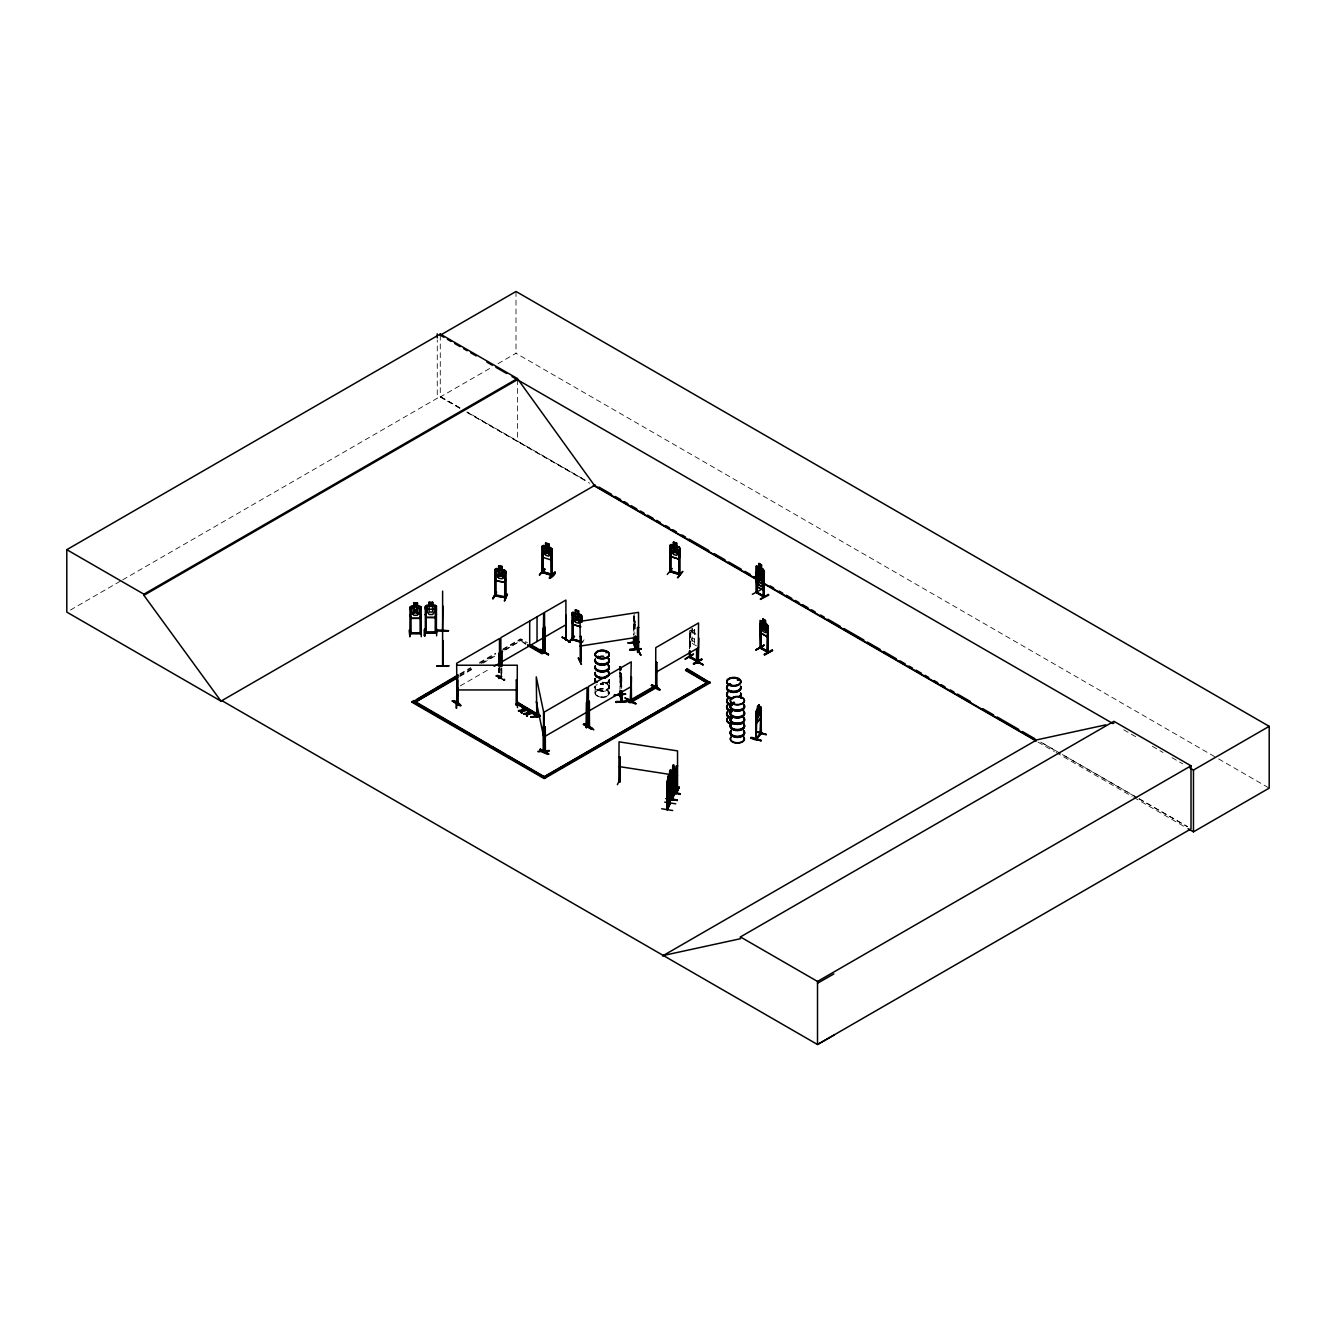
<?xml version="1.0" encoding="UTF-8"?>
<svg xmlns="http://www.w3.org/2000/svg" width="1336" height="1336" viewBox="0 0 1336 1336"><rect width="100%" height="100%" fill="white"/><g stroke="black" fill="none" stroke-linecap="round" stroke-linejoin="round"><path stroke-width="0.75" stroke-dasharray="5 3.75" d="M609.249 683.414L609.283 680.408L609.049 681.46M621.29 683.18L621.123 685.485L621.407 683.097M609.283 680.475L609.283 686.42L609.049 685.351M620.572 674.88L620.388 677.769L620.672 675.999C621.04 691.213 621.49 666.881 620.672 674.613M609.283 687.255L609.266 687.322A7.181 4.142 0 0 0 602.185 682.846M609.166 681.176L609.416 680.057A7.181 4.142 0 0 1 600.332 684.182M609.049 688.29L609.166 685.652M598.645 689.326A7.098 4.091 0 0 1 609.283 692.883A7.098 4.091 0 0 1 598.645 696.423A7.098 4.091 0 0 1 598.645 689.326C611.437 684.349 611.404 701.617 598.611 696.674A7.081 4.091 0 0 1 598.645 689.543A7.081 4.091 0 0 1 609.266 693.083L609.249 687.389A7.181 4.142 0 0 1 600.933 691.079A7.181 4.142 0 0 1 595.255 685.919M496.424 675.482C500.115 672.709 513.609 687.506 496.424 675.482L504.524 680.041M496.808 675.198L504.891 679.74M580.676 643.501L584.684 639.126L582.496 642.666M500.9 676.433L501.952 676.233L500.85 676.417M498.812 678.621L499.848 677.486L498.963 678.003M501.852 668.317L501.952 677.135L500.9 677.335M495.673 675.999L504.19 680.341L496.124 675.732M499.48 667.449L498.762 678.688L498.762 667.866M690.127 647.325L689.677 632.329L689.677 648.795M70.407 610.034L120.891 580.876M122.695 579.841L440.279 396.475L460.001 407.864M440.279 335.202L440.279 396.992L490.78 367.851M497.977 363.676L516.013 353.272L1216.812 757.879M459.951 673.828L470.656 667.649M479.574 662.489L495.623 653.22M502.77 649.112L520.606 638.808L527.52 642.8M459.951 674.596L470.656 668.418M479.574 663.274L495.623 654.005M502.77 649.88L520.606 639.577L525.733 642.549M459.734 675.749L473.996 667.516M481.127 663.391L495.405 655.158M504.323 650.014L522.159 639.71L504.323 650.782M459.734 676.534L473.996 668.284M482.914 663.14L495.405 655.926M460.252 685.902L490.562 668.401M690.712 630.475L696.407 633.782L694.737 632.596M598.595 689.309L594.954 692.95L598.595 696.674M501.601 676.934L501.568 668.15M692.115 631.293L690.795 631.544L690.795 637.222L692.115 640.412L694.57 641.831M495.74 675.866L503.755 680.091M633.448 616.297L633.531 634.567M634.65 616.414L634.617 626.166L634.066 624.196M634.917 625.348L634.767 619.436M634.316 617.482L633.648 615.879L635.034 620.973L634.65 619.453M635.251 628.922L635.368 622.643M633.448 624.446L635.151 633.097M621.424 675.014L621.106 673.194L621.658 688.541M621.123 685.485L619.72 672.726M621.791 676.767L621.791 687.071M634.066 617.499L633.698 635.151M501.935 676.467L501.05 677.619L501.134 668.735M459.734 408.014L437.256 395.089L437.256 339.945M466.932 412.156L585.502 480.342L467.183 412.006M1060.166 753.304L1040.41 741.931L1060.116 753.32M1137.42 797.726L1061.97 754.322L1137.22 797.842M1139.207 798.744L1187.721 826.65M1218.632 758.915L1269.2 788.123M1123.76 729.807L1136.268 737.021M1152.35 746.306L1163.088 752.502M1172.023 757.662L1182.744 763.858M1139.007 798.861L1187.42 826.817M440.279 396.992L460.001 408.382M467.183 412.523L589.694 483.248M1038.005 742.081L1054.271 751.483M1056.091 752.519L1132.009 796.356M1133.813 797.408L1186.234 827.669M692.549 630.024L694.135 630.926L694.135 629.924M690.211 630.108L692.198 631.243L692.198 628.187M692.115 632.295L694.62 633.865M692.115 637.973L694.57 639.393M696.473 645.872L690.194 642.349C689.259 634.583 688.708 643.067 692.081 643.468L692.015 628.087M525.95 643.702L520.606 640.612L525.95 644.47M694.57 632.713L695.889 634.483M634.166 616.33L634.533 617.616M634.617 628.605L633.765 623.127M635.218 622.676L635.034 620.822M620.271 676.55L620.756 678.538L620.756 672.86M621.24 685.468L619.854 676.784M594.954 686.888L595.322 688.29M595.088 687.222L595.138 693.1M620.004 675.482L620.756 680.976L621.023 673.928M694.737 629.557L694.653 632.646M694.57 629.657L694.586 644.904M690.411 632.73L690.411 647.158M689.393 630.692L689.409 648.962M634.166 614.276L634.082 635.118M621.407 674.981L621.257 688.574M620.372 673.06L620.372 691.597M620.221 672.476L620.221 688.942M619.871 668.751L619.987 689.56M517.383 379.708L517.383 441.498M516.013 291.482L516.013 353.272M500.85 668.568L500.766 677.469M499.764 667.599L498.963 678.905L499.046 668.033M600.332 656.377A7.181 4.142 0 0 1 604.039 656.377M600.365 656.043A7.064 4.075 0 0 1 604.022 656.043M595.338 686.337A7.081 4.091 0 0 0 601.567 691.463A7.081 4.091 0 0 0 609.233 687.038A7.081 4.091 0 0 0 600.348 683.447A7.081 4.091 0 0 0 609.266 679.423M596.056 685.351A7.081 4.091 0 0 1 597.175 684.5M609.266 693.083A7.081 4.091 0 0 1 598.645 696.624M602.185 682.496A7.181 4.142 0 0 1 609.366 686.637A7.181 4.142 0 0 1 602.185 690.795A7.181 4.142 0 0 1 595.004 686.637M602.185 682.162A7.081 4.091 0 0 1 609.266 686.253A7.081 4.091 0 0 1 602.185 690.328A7.081 4.091 0 0 1 595.105 686.253M609.032 679.506A7.081 4.091 0 0 1 600.348 684.516M609.366 679.824A7.181 4.142 0 0 1 600.332 683.832"/><path stroke-width="1.5" d="M756.744 737.906L756.209 739.359L756.727 714.059M536.805 716.33L536.27 717.131M536.805 716.58L536.27 676.868L543.535 711.57L543.552 751.366L543.936 749.847M543.969 751.199L543.802 725.966M633.481 642.883L635.301 649.179L635.201 636.203M635.168 647.726L635.869 648.194L633.715 642.816M620.489 668.802L620.672 669.971M620.489 668.718L620.255 666.647L620.873 668.802M674.246 778.637C676.033 767.148 672.108 789.994 671.707 781.209M668.017 778.07L668.585 775.815L666.898 783.063L667.015 809.649C674.346 796.156 665.645 808.213 667.783 809.098L668.751 779.022L667.866 786.637M666.948 808.697L666.965 809.499M669.503 803.971L669.587 775.765L670.488 773.828L670.488 779.506M667.399 787.672L667.866 789.075C670.138 785.134 669.252 764.526 667.399 781.994L667.399 809.716L670.271 803.47L670.238 778.721M669.703 803.437L670.321 802.502L669.57 804.021M674.964 793.417L672.125 799.596L673.444 768.968L672.559 776.583M674.262 793.066L674.53 766.814M661.687 808.764L672.693 810.518M677.369 800.047C658.347 795.471 667.315 801.717 677.385 799.947M621.273 701.45L619.82 694.186L620.438 694.854M619.854 695.689L620.372 691.597M620.004 695.171L621.791 700.047M536.22 716.68L536.404 716.363M670.488 781.944L670.522 769.603L670.371 772.793L671.173 771.223L668.952 776.132M756.426 723.227L755.742 720.822L756.426 723.227L760.334 718.651L760.885 715.094M540.546 649.88L548.428 654.64M540.562 649.496L548.628 654.573L540.579 649.43M761.052 740.361C743.4 733.464 751.884 740.929 761.102 740.278M674.262 792.933L671.641 799.563L671.624 772.993L674.496 766.914M668.601 781.961L670.522 769.603M672.476 799.045L672.409 798.16M675.014 793.484L674.546 768.617L674.262 793.968L674.964 793.333M443.118 664.393L443.135 665.745M598.812 657.095L598.261 656.327M599.38 657.329L598.428 656.477M599.497 657.178L597.66 656.56M605.909 652.703L606.744 652.569M729.74 684.834C732.696 683.03 726.534 684.316 730.024 684.717M737.405 679.84L738.474 679.84M733.297 703.337L733.163 702.419L734.416 702.552M738.023 679.139L737.856 679.356M734.299 702.586L733.815 702.318M742.098 698.244L741.163 698.093M672.709 767.014L673.595 764.76L672.091 771.957L672.259 799.563M669.687 778.688L669.587 771.707M452.253 701.066C455.927 698.194 469.42 713.207 452.286 700.982M540.262 749.112L548.361 754.222L540.228 749.513M584.366 724.079C595.071 730.558 598.812 732.946 584.433 723.611M651.333 685.502C657.128 684.5 667.165 696.273 651.367 685.418M443.001 606.143L442.567 631.394M443.051 665.796L443.001 641.113M764.092 626.317L766.396 624.997L764.726 627.536L766.346 632.128L764.209 627.87C763.34 632.045 759.95 628.755 763.641 626.885L762.004 622.459L764.159 626.5M764.159 578.739L763.257 581.36L764.259 578.805M767.215 636.671L761.002 633.08L760.134 629.657L760.935 633.147L767.131 636.721L768.116 634.166M760.151 570.722L762.539 569.654L760.869 572.175L762.605 576.785L760.134 572.626M756.176 580.258L756.911 583.815L763.157 587.339L764.075 584.717M763.157 587.339L764.075 584.834M764.159 576.618L763.223 575.014L756.944 571.558L756.092 572.159L756.827 586.587L763.073 590.128L763.992 587.506M763.073 590.128L764.075 587.573M581.043 660.335L580.041 661.37L581.244 661.17L581.026 636.253L581.143 660.953M521.875 713.123L521.224 712.222L521.875 713.123L523.462 708.614L522.693 711.103L526.117 710.151L522.693 710.602M527.085 716.129L527.904 713.608L531.327 713.157L527.904 714.109L527.085 716.129L527.102 713.658M619.854 668.635L620.505 669.937M522.009 710.234L522.81 708.247L522.009 710.735L518.535 710.668L522.009 710.234L521.892 711.169L518.535 711.186M527.219 713.24L528.021 711.253L527.219 713.741L523.745 713.674L527.219 713.24L526.434 715.745M576.885 617.115L579.707 615.362L577.62 618.217L579.791 622.492L576.968 618.668C575.682 623.027 571.791 620.238 576.267 617.783L574.213 613.675L576.651 617.115M674.964 549.113L677.853 547.593L675.782 550.432L677.987 554.607L675.114 550.883C673.778 555.258 669.987 552.453 674.413 549.998L672.375 545.89L674.997 549.079M419.805 618.234L421.174 615.245M410.002 615.245L411.154 618.334L419.905 618.334L421.174 615.311M436.471 614.426L435.202 617.549L426.451 617.533L425.299 614.426M552.169 557.162L550.983 559.901L543.284 557.513L542.316 554.106L543.284 557.513M521.224 712.739L521.892 710.652M528.021 713.691L528.021 711.771M679.907 556.36L678.822 559.149L671.256 556.628M500.265 572.676L497.426 569.771L499.647 573.628C495.238 576.601 498.645 578.939 500.415 574.43L503.488 577.92L501.117 573.912L503.388 570.806L500.232 572.643M504.39 582.145L505.609 579.34M495.038 577.519L496.107 580.809L504.474 582.262L505.693 579.457M619.954 757.228L618.952 757.078L619.954 757.228L619.954 781.644M620.321 778.504L617.382 784.7M619.052 780.959L620.054 780.825L619.036 780.625M620.054 781.326L619.102 780.658L620.021 781.71M672.709 768.033L673.277 766.78M668.868 778.02L669.72 776.834M667.299 784.299L667.482 808.731M671.991 774.262L671.908 799.028L674.262 793.333M674.814 793.918L674.93 768.684M676.45 765.979L677.536 765.912L676.45 765.979L676.534 790.778L676.55 765.762M667.332 793.567C673.595 770.855 667.399 799.362 667.015 791.246M664.727 802.134L675.732 803.821M680.258 794.135L669.419 792.081M676.333 790.044L677.636 789.71L676.517 790.428M620.054 757.011L619.904 781.961L618.835 781.777L619.052 741.847L677.536 750.899L677.552 790.862L676.333 790.678L677.435 790.578M679.055 787.071L676.166 793.918L679.105 787.121M581.494 664.409L578.404 657.98M760.301 590.061L752.352 594.303M756.143 650.048L764.242 645.021L756.209 649.647M764.125 645.405L755.759 649.914M669.754 771.874L670.321 770.621M669.754 772.893L670.321 771.64M669.687 786.72L671.156 783.414L671.056 771.206M760.752 732.596L755.809 739.192L756.36 737.773M755.809 739.192L756.326 710.902L755.842 720.855M669.353 775.865L669.085 776.767M670.472 780.641L670.689 773.026L669.887 777.519L669.403 775.899M690.111 657.663L689.844 656.143M697.192 660.786L689.81 656.16M690.127 651.434L689.96 657.613L690.512 656.56M697.542 660.568L696.624 660.468M696.59 648.929L696.59 661.387L696.858 648.778M697.659 661.504L697.592 649.196M409.183 630.241L409.818 636.804L409.751 629.757M424.447 629.456L424.514 636.036L425.082 629.473M424.998 629.005L425.065 635.903M424.581 635.969L424.497 629.406M456.495 701.5L456.094 708.063M763.691 595.622L763.44 596.841L763.44 572.025L764.442 572.292L763.44 572.025M756.443 566.18L756.493 592.416L764.442 597.008L763.841 595.706M760.969 647.543L760.084 647.025L761.169 648.21M760.885 623.678L760.167 623.261L760.969 648.444L760.067 647.977L768.033 652.519L768.033 625.983L767.098 624.43C751.884 614.727 766.33 626.968 762.756 618.885L765.478 620.355L765.394 623.444L768.116 626L768.116 652.569L767.231 652.135L768.267 651.384M767.198 652.085L767.582 627.219L767.348 652.168M760.368 647.776L768.417 652.369L767.866 651.617M496.074 571.157L494.971 571.19L496.074 571.157L496.057 596.106L495.071 595.071M498.595 565.863L502.169 566.481L502.052 569.604L503.789 570.99L503.789 576.668L502.002 578.789L498.679 578.204L496.892 575.465L496.892 569.787L498.679 569.086L498.712 565.98L498.595 568.902M498.712 569.019L495.122 569.487L494.854 595.889L505.726 597.793L505.726 571.207L502.052 569.604L502.169 566.481M504.474 569.921L505.726 571.207M504.741 572.66L505.726 572.843L504.741 572.66L504.724 597.643M496.007 592.483L492.667 598.812L496.491 592.132M496.558 592.132L493.201 598.779M496.057 596.106L496.09 594.904L505.726 596.891M504.474 582.262L496.14 580.742L495.155 577.519M504.524 596.941L505.609 596.875M504.29 600.783L507.446 594.036L504.741 600.899M539.477 575.148L544.871 568.986L539.494 574.764M539.577 574.747L544.871 569.336M569.169 642.182L574.53 636.404M667.265 574.413L672.259 568.518M457.747 701.868L457.129 702.252M543.952 651.985L543.351 652.352M543.952 628.137L543.218 653.271L543.952 628.137L542.95 628.404L543.151 653.321L543.668 651.801M545.272 726.801L544.27 727.068L545.272 726.801L545.372 751.517L544.186 751.834L544.27 712.055L587.072 687.339L586.27 727.535L587.439 727.185M588.859 725.548L589.209 724.93M655.943 687.622L656.828 686.203L655.792 686.437M698.912 662.005L698.11 662.439L698.644 661.754M761.32 733.664L760.919 708.748L760.351 733.998L760.885 706.944L761.353 733.598L756.26 739.292L756.36 713.958M566.197 639.961L565.913 615.078L566.264 639.994M741.563 697.876L741.062 698.477M547.226 550.248C548.378 546.04 552.352 548.896 547.944 551.183L550.115 555.459L547.276 551.634C546.09 555.943 542.232 553.338 546.574 550.749L544.52 546.641L547.276 550.181M581.01 660.919L580.191 660.468M637.639 652.185L638.742 651.384L637.573 651.601M638.658 652.352L638.524 612.339L580.041 621.39M762.739 581.527L761.42 583.214L758.931 581.811L757.595 578.622L757.595 572.944L758.931 572.676M761.236 586.053L762.572 584.366L762.739 575.849L761.503 574.029M580.041 621.273L578.404 623.194L575.332 622.242L573.695 619.303L573.695 613.625L575.332 613.124L575.282 609.884L578.571 610.903L578.505 614.009M759.048 707.913L759.883 713.641L757.479 718.818L757.412 706.627C760.652 702.118 757.779 709.232 760.835 707.045M760.351 706.46L756.36 710.969L759.215 704.74M757.746 706.844L758.764 705.692L757.746 707.863M756.31 723.193L760.368 718.718M426.251 607.913L425.232 607.913L426.251 607.913L426.134 632.93L426.368 631.728L425.115 631.744L425.349 632.93L425.299 606.277M425.115 632.646L436.471 632.596M435.202 632.596L435.319 607.88L436.354 608.114L435.319 607.88M542.165 572.476L542.316 545.956L542.316 572.593L552.052 575.532L552.169 548.996L548.779 546.975L548.879 543.869L545.539 542.917L545.656 546.09L544.019 546.591L544.019 552.269L545.656 555.208L548.712 556.16L550.365 554.24L548.879 543.869M543.168 548.061L542.266 547.793L543.168 548.061L543.301 572.493M552.102 549.063L552.002 575.549M551.15 550.532L552.252 550.616L551.15 550.532L551.234 575.315M542.399 571.357L543.451 571.674L542.216 571.658M543.451 571.708L551.234 574.413M543.451 571.975L552.352 574.463L551.501 574.129M554.941 572.058C557.095 575.716 541.163 584.016 555.008 572.125M549.58 578.354L555.008 572.476L549.647 577.904M456.645 704.74C459.217 706.026 455.092 702.736 457.897 704.322M581.795 622.209L581.845 616.03L580.692 614.593L572.994 612.289L572.008 612.99L571.992 639.627L580.742 642.265M572.994 612.289L571.942 613.057M572.843 615.094L571.942 614.827L572.843 615.094L572.693 639.844L572.96 638.942M580.275 661.353L580.041 615.595L578.404 614.076L578.571 610.903M580.692 614.593L581.845 616.03M572.96 624.547L572.008 621.14L572.96 624.547L580.726 626.868M581.026 617.366L581.928 617.649L581.026 617.366L580.843 621.691M572.843 639.81L573.044 614.894M673.444 545.138L673.444 542.099L676.734 543.117L678.204 553.488L676.567 555.409L673.494 554.457L671.858 551.517L671.858 545.84L673.494 545.338L673.561 542.232M671.19 547.125L670.104 547.042L671.19 547.125L671.106 572.075M676.667 543.184L673.394 542.165M670.104 553.438L671.123 556.761L678.888 559.099M678.788 546.875L679.957 548.311L680.007 556.411M679.005 549.797L680.091 549.881L679.005 549.797L679.072 574.58L679.139 573.361M671.307 570.973L680.191 573.678L680.191 574.63L670.188 571.524M678.888 573.829L671.307 571.223M679.907 573.895L679.072 573.678M677.419 577.603L682.83 571.357L677.97 577.753M540.178 749.613C560.268 758.113 539.059 753.153 540.278 749.095M651.717 684.767L659.85 689.844M409.818 632.512L411.054 632.479L411.087 633.648L410.97 608.698L409.935 608.698M409.818 633.414L421.174 633.414M545.188 652.168L545.188 651.183M410.002 607.162L413.726 605.993L413.726 602.953L417.45 602.953L417.45 606.076L421.174 607.078L421.274 636.721M425.299 606.344L429.023 605.191L429.023 602.152L432.747 602.219L432.747 605.258L436.471 606.26L436.354 632.83L435.235 631.661L436.471 631.694M456.712 702.92L457.48 701.617M457.68 702.753L457.396 677.853L456.962 703.154M544.303 750.815L544.988 750.465M544.169 751.767L545.071 751.316L544.988 726.65M545.222 751.6L544.47 751.984L544.554 727.235M586.27 727.535L586.354 726.483M589.209 725.832L588.324 726.35L588.408 686.554L631.227 661.838L630.425 702.051L631.227 700.682M587.322 727.302L587.356 702.502L586.354 702.769L586.554 727.702L587.356 702.502M631.51 677.018L630.709 702.202L631.51 701.767L631.227 676.868L630.425 702.051C649.53 709.566 611.487 691.146 630.007 700.782M656.861 687.138L655.792 687.339M656.828 687.205L656.744 662.439L655.759 662.706L656.744 662.439M697.876 663.057L698.561 661.804M760.902 733.414L756.777 738.073M597.76 656.694L599.163 657.329M734.232 702.886L732.98 702.92M542.266 546.023L545.706 546.023L545.706 542.984M671.256 544.57L670.104 545.272L670.104 571.758L679.907 574.797M761.62 568.05L764.259 570.639L764.242 597.209L756.31 592.633L756.343 566.097L759.065 566.681L758.982 563.491L758.982 566.531M756.343 566.097L763.19 569.153M761.052 620.839L760.134 621.49L760.167 648.077M756.092 574.897L756.944 574.296L764.075 579.406L763.14 577.787M425.232 631.744L426.384 632.212M436.321 631.945L425.265 631.995M456.645 704.072L457.897 704.072M517.416 704.072L516.397 704.139M516.28 680.024L517.299 680.258L516.28 680.024L516.197 705.007L517.416 704.974L517.299 703.788M409.935 632.512L410.97 632.512M421.174 632.746L409.851 632.78M421.174 633.648L419.938 632.479L421.174 632.512M620.372 695.722L619.837 691.046M544.871 627.219L545.155 652.102M562.272 637.355L570.322 641.981M544.787 651.901L544.504 612.422L565.913 600.064L565.88 640.178M758.748 584.65L757.428 581.461L757.428 575.783L758.748 575.515C758.748 558.197 764.626 580.793 761.236 583.615L758.748 582.212L758.748 576.534L761.236 577.937M758.664 572.326L761.42 573.779M756.911 583.815L763.257 587.289M756.827 586.587L763.157 590.078M498.762 665.879L499.48 653.554L499.764 665.612M501.568 652.269L501.568 666.163M499.046 666.046L499.764 653.705M540.295 650.164L548.378 654.774L539.911 649.914M542.95 653.12L543.668 612.957L500.85 637.673L500.85 666.58M589.126 701.149L589.376 726.099L589.41 701.316M655.675 687.472L655.759 647.676L698.561 622.96L698.127 663.291M698.294 663.274L698.845 638.14M685.017 659.132L693.417 654.206L685.418 658.899M693.451 654.222L685.468 658.882M627.82 699.012L635.886 703.604M689.593 656.995L703.27 664.777L695.188 660.168M696.49 660.602L690.495 656.861M693.551 663.491C718.501 649.797 676.801 673.294 701.517 659.349M588.408 725.298C589.042 725.398 589.877 726.517 588.408 726.2M693.551 664.009L701.584 659.249M655.742 686.42L656.828 686.203M591.447 729.272L583.264 724.279L591.781 729.139M221.976 700.682L221.108 701.2L66.8 612.105L66.8 549.68L440.279 334.05L517.383 378.556L594.487 485.502L756.644 579.123M440.279 334.05L440.279 335.202L516.013 291.482L1269.2 726.333L1269.2 788.123L1193.466 831.844L1188.055 828.704M66.8 549.68L143.904 594.186L517.383 378.556M833.864 1035.2L817.515 1044.518L221.876 700.632L220.991 701.133L143.904 595.338L517.383 379.708M220.991 701.133L595.355 485.001M685.602 669.653L706.995 682.796L685.602 670.438L687.155 668.751L710.117 682.796L544.203 778.587L412.022 702.268L458.165 674.847M412.022 702.268L413.575 700.598L545.756 777.686L508.248 756.026M417.149 699.312L458.165 675.632M457.947 676.784L415.129 702.268L457.947 677.552M498.979 653.104L502.536 651.033M498.979 653.872L502.536 651.818M500.85 662.389L543.668 637.673M544.504 637.138L565.913 624.78M494.136 666.347L499.48 663.257M527.737 644.737L541.999 652.97L543.568 652.068L531.077 644.854M527.737 645.505L541.999 653.738L543.952 652.853M516.815 703.838L518.368 702.936L539.777 715.294L538.224 716.964L516.815 703.838L538.224 716.196L539.777 715.294M756.577 567.75L757.111 593.1L756.226 591.681L757.111 592.199M758.982 566.731L757.662 566.982L757.662 572.66L758.982 575.849L761.436 577.269L762.756 575.599L762.756 569.921L761.436 568.151L761.62 565.011L758.982 563.491M756.26 574.296L757.078 577.787L763.34 581.31M764.159 570.689L764.142 597.225M757.011 593.1L757.312 586.704M763.641 595.889L757.111 592.449L764.108 596.274M763.357 596.691L763.724 571.875M760.368 598.929L768.45 594.37M760.451 599.413L768.835 595.021M544.27 736.771L587.072 712.055M588.408 711.27L631.227 686.554M655.759 672.392L698.561 647.676M762.756 618.885L761.537 628.004L762.856 631.21L765.311 632.629L766.63 630.959L765.311 620.455M628.488 701.166L654.389 686.22L655.943 687.121L630.041 702.068L628.488 701.166L630.041 702.853L655.943 687.89L656.026 662.856M628.488 701.951L652.653 687.99M685.602 670.438L687.155 668.751M663.408 707.963L544.203 776.784L708.564 681.894M667.015 705.876L688.691 693.367M692.315 691.28L704.957 683.982M412.022 701.5L544.203 777.819L710.117 682.011M767.215 651.4L761.253 647.643M764.242 654.289L772.325 649.73M764.676 655.007L772.709 650.398L764.292 654.707M662.456 956.008L1036.82 739.86L1105.79 724.864M663.324 955.49L740.428 938.724L740.428 936.937L1113.907 721.306L1191.011 765.812L1191.011 828.888L817.515 1044.518L817.515 981.442L1191.011 765.812M1113.907 723.093L1113.038 723.611L512.005 376.602M1189.892 767.983L1193.466 770.054L1269.2 726.333M494.971 594.77L496.09 594.904M504.624 596.457L505.726 596.658M817.515 983.246L833.864 973.927M457.229 702.569L457.68 687.923M656.31 687.005L656.477 662.289M544.62 751.984L544.821 750.465M729.239 683.781L730.508 684.199M738.34 679.79L737.505 679.907M732.913 703.304L734.366 703.304M536.805 717.232L536.788 702.369M677.402 790.01L676.35 789.81L677.402 790.912M588.825 726.433L588.692 701.734M495.088 594.804L495.806 595.238M495.088 595.689L505.726 597.559M572.025 638.408C570.756 640.345 573.912 638.341 572.259 638.441M442.6 665.161L442.617 591.13M579.974 660.184L581.143 660.051M544.837 652.319L545.155 627.386M542.449 572.309L552.352 575.365M543.117 572.793L543.351 547.86M670.288 570.656L671.19 570.906M671.106 571.173L670.004 570.823L671.19 571.808M756.493 591.514L757.261 591.915M581.143 636.47L580.141 636.621M637.539 627.519L638.625 627.586L637.539 627.519L637.673 652.519L637.639 627.736M637.773 648.862L640.796 655.241L637.79 648.912M637.539 652.235L638.374 652.035M640.796 655.241L637.188 649.012M580.041 646.106L638.524 637.055M522.81 710.168L526.117 710.668M518.535 710.668L525.499 710.318M523.745 713.674L531.327 713.674M523.745 714.192L527.102 714.175M456.762 680.258L457.78 680.024L457.663 705.041L457.78 704.072M516.397 703.805L517.299 703.838M517.182 705.041L517.299 665.228L456.762 665.228M420.94 633.681L409.935 633.648L410.002 607.078M702.903 664.91L689.443 657.279L689.409 651.016M639.293 642.182L628.004 642.883L639.293 641.664M628.004 642.917L639.293 641.998M633.531 638.691L633.715 643.468L634.082 637.172M630.091 650.064L641.28 648.945L630.091 650.098L629.991 649.212L641.297 648.995M629.991 649.73L641.196 648.611M614.393 695.021L625.632 694.102L614.393 695.538M614.309 695.171L625.549 694.219M616.08 702.369L627.319 701.4L616.08 702.385L615.996 701.517L627.319 701.467M615.996 702.035L627.252 701.133M637.69 651.567L638.641 651.166L638.474 652.068M540.195 715.729L530.81 716.931L540.262 716.246M540.128 715.845L530.81 716.931M538.124 751.3L549.397 750.515M538.141 751.801L549.397 750.915M690.077 657.613L690.411 651.267M697.292 661.771L697.308 649.346M760.451 646.925L767.899 651.601M437.006 629.373L436.588 635.852M437.139 630.458L448.495 630.776L437.139 630.308M437.139 630.659L448.478 630.609M436.354 632.83L425.349 632.897M437.139 666.246C472.827 665.111 413.392 666.18 448.495 666.23M437.139 665.913L448.495 665.896M413.726 603.037L417.45 603.037M426.485 605.258L435.152 605.258M411.187 606.076L419.871 606.076L421.174 607.145M421.057 608.698L420.022 608.698L420.155 633.681M409.935 608.932L410.97 608.932M420.022 608.932L421.057 608.932M425.299 609.216L436.471 609.233M426.535 617.349L435.102 617.432M411.154 618.334L419.905 618.334M456.762 689.944L517.299 689.944M505.626 597.827L505.609 571.24M456.879 705.041L456.678 663.257L499.48 638.541L499.48 665.462M504.891 597.342L504.891 596.44M435.352 632.846L435.202 632.178M517.416 704.74L516.397 705.007M672.643 766.847L672.643 769.887M671.924 771.206L671.59 773.026M667.349 781.276L669.804 776.967M669.269 791.964L680.425 793.768L669.269 792.465M619.052 766.563L669.47 774.362M673.494 774.98L677.536 775.615M551.467 575.065L551.334 550.332M498.679 566.046L502.002 566.631M504.39 570.088L496.174 568.468L495.005 569.437L494.988 595.94M620.004 669.804L620.255 666.647M633.899 642.7L635.836 649.146L635.769 636.738M620.205 695.054L621.858 701.534L621.791 691.18M619.052 781.844L618.852 780.925M756.076 731.46L766.246 734.416M766.263 734.8L756.109 731.811L766.213 734.416M678.855 546.825L671.156 544.52L670.171 545.222L670.004 571.758M543.351 545.372L550.9 547.71M575.332 610.084L578.455 610.97M573.094 624.413L580.642 626.751M580.926 641.414L572.96 639.209L580.742 641.614M580.926 642.065L572.142 639.343L573.144 639.643M517.483 707.612L517.466 701.099M635.335 649.129L635.585 636.153M690.011 656.694L689.326 656.343M689.844 657.045L689.677 650.866M760.618 647.826L760.451 623.11M597.66 676.901L597.877 677.001A7.081 4.091 0 0 0 605.726 677.185M760.134 572.793C761.253 573.01 755.308 577.169 759.783 571.524L758.13 567.099L760.184 570.706M676.183 793.417L679.105 787.472M758.748 569.537L761.42 571.04M756.978 571.674L758.848 572.726M761.32 574.129L763.992 576.651M761.42 575.098L758.931 573.695L758.931 579.373L761.42 580.776M651.717 684.8L659.784 689.409M584.383 723.678L592.449 728.287M570.338 642.031L562.072 637.021L570.155 642.048M440.279 335.202L443.869 337.273M447.46 339.344L451.05 341.415M454.624 343.486L460.001 346.592M463.592 348.663L467.183 350.733M470.773 352.804L476.15 355.91M486.905 362.123L492.283 365.229M495.873 367.3L506.628 373.495M758.898 563.541L761.537 565.061M598.962 487.072L611.571 494.353M615.178 496.441L620.589 499.564M624.179 501.635L627.786 503.722M631.394 505.793L636.804 508.916M640.412 511.003L644.002 513.091M647.609 515.162L653.02 518.284M656.627 520.372L660.218 522.443M665.629 525.566L669.236 527.653M672.843 529.724L676.433 531.811M681.844 534.934L685.451 537.005M689.059 539.093L708.882 550.532M714.276 553.655L725.097 559.901M728.688 561.972L741.313 569.253M744.904 571.34L750.314 574.463M753.921 576.534L757.529 578.622M770.137 585.903L773.744 587.99M779.139 591.096L782.746 593.184M786.353 595.271L791.764 598.394M795.371 600.465L798.961 602.553M802.569 604.624L807.979 607.746M811.587 609.834L815.177 611.905M820.588 615.028L824.195 617.115M827.802 619.186L840.411 626.467M844.018 628.555L863.841 639.994M867.431 642.082L880.057 649.363M883.647 651.434L896.272 658.731M899.863 660.802L905.274 663.925M908.881 666.013L912.488 668.083M916.095 670.171L921.489 673.294M925.096 675.365L928.704 677.452M934.098 680.575L937.705 682.646M941.312 684.733L944.919 686.804M950.33 689.927L953.921 692.015M957.528 694.085L970.136 701.383M982.762 708.664L993.567 714.894M997.174 716.981L1018.8 729.456M1022.391 731.543L1035.016 738.825M763.858 583.281L1035.934 740.378M593.301 485.335L756.009 579.273M763.24 583.448L1036.202 741.046M767.582 627.219L768.3 627.636L767.298 627.386M688.942 670.555L710.117 682.796M655.943 687.89L654.389 686.22M532.864 646.657L541.781 651.818M539.777 716.063L518.368 702.936M415.362 702.402L488.592 744.686M492.166 746.74L504.674 753.972M740.428 936.937L817.515 981.442M516.28 704.974L516.164 704.322M435.102 605.291L436.471 606.344M678.755 546.975L680.007 548.244L680.007 574.831L679.774 573.895M761.236 576.918L762.572 578.688M543.401 751.25L543.418 725.999M578.321 658.047L581.327 664.376M425.433 614.41L426.451 617.533M670.371 780.675L669.87 778.921M672.091 777.635L672.559 779.022L673.912 773.611L673.444 764.91M701.968 659.583L694.002 664.242M756.26 580.308L757.061 583.698M756.443 574.28L757.228 577.67M536.27 701.584L543.535 736.286M671.59 781.193L671.908 783.497M680.191 574.63L678.888 574.513L679.189 549.597M456.578 701.066L456.678 708.13M1193.466 770.054L1193.466 831.844M761.169 631.761L761.253 648.294M759.098 704.707L759.149 707.946M696.49 660.351L696.49 661.253M673.478 764.743L673.561 767.983M669.854 778.671L669.954 804.072M633.698 637.222L633.715 643.468M621.658 690.595L621.424 701.584L621.257 690.629M620.372 666.631L620.489 670.021M620.221 691.013L620.305 695.188M581.928 617.649L581.928 621.774M537.039 616.781L537.039 641.497M530.709 713.324L528.021 713.173L527.904 714.109M529.691 621.023L529.691 645.739M501.852 652.436L501.852 666.33M501.134 652.853L501.134 666.747M443.001 640.512L443.001 665.228M437.256 333.816L437.256 337.908M432.63 602.252L432.63 605.358L434.484 606.377L434.484 612.055L432.63 614.493L429.157 614.493L427.286 612.055L427.286 606.377L429.157 605.358L429.157 602.252M417.333 603.054L417.333 606.177L419.187 607.179L419.187 612.857L417.333 615.295L413.859 615.295L411.989 612.857L411.989 607.179L413.859 606.177L413.859 603.054M143.904 594.186L143.904 595.338M608.331 671.39A7.098 4.091 0 0 1 603.104 677.502A7.098 4.091 0 0 1 595.338 672.375M608.314 657.947A7.081 4.091 0 0 1 603.104 664.042A7.081 4.091 0 0 1 595.338 658.932M608.314 665.913A7.081 4.091 0 0 1 603.104 672.008A7.081 4.091 0 0 1 595.338 666.898M608.398 665.478A7.181 4.142 0 0 1 603.12 671.657A7.181 4.142 0 0 1 595.255 666.48M608.398 665.128A7.181 4.142 0 0 1 603.12 671.307A7.181 4.142 0 0 1 595.255 666.13M608.314 664.76A7.081 4.091 0 0 1 603.104 670.856A7.081 4.091 0 0 1 595.338 665.745M608.398 658.665A7.181 4.142 0 0 1 603.12 664.844A7.181 4.142 0 0 1 595.255 659.667M608.398 658.314A7.181 4.142 0 0 1 603.12 664.493A7.181 4.142 0 0 1 595.255 659.316M608.314 659.082A7.081 4.091 0 0 1 603.104 665.178A7.081 4.091 0 0 1 595.338 660.067M608.314 671.607A7.081 4.091 0 0 1 607.195 676.534M597.877 676.884A7.081 4.091 0 0 1 595.338 672.592M608.331 671.891A7.098 4.091 0 0 1 609.032 674.997M608.331 675.983A7.098 4.091 0 0 1 607.195 676.834M605.726 677.486A7.098 4.091 0 0 1 597.86 677.185A7.098 4.091 0 0 1 595.338 672.876M597.192 682.312A7.064 4.075 0 0 1 595.355 678.371M595.973 682.245A7.181 4.142 0 0 1 595.255 679.105M595.973 681.894A7.181 4.142 0 0 1 595.255 678.755M596.056 682.612A7.081 4.091 0 0 1 595.338 679.506M608.298 672.259A7.047 4.075 0 0 1 608.999 675.348M605.709 677.82A7.047 4.075 0 0 1 595.138 674.296M740.712 693.685A7.181 4.142 0 0 1 739.994 696.841M731.911 698.761A7.181 4.142 0 0 1 727.552 692.699M740.595 696.223A7.064 4.075 0 0 1 739.894 697.208M731.944 699.095A7.064 4.075 0 0 1 727.652 693.117M740.595 694.102A7.064 4.075 0 0 1 740.845 695.154M731.944 704.423A7.064 4.075 0 0 1 727.652 698.444M731.944 704.807A7.081 4.091 0 0 1 727.636 698.811A7.081 4.091 0 0 0 731.944 704.857M740.712 686.871A7.181 4.142 0 0 1 732.846 692.048A7.181 4.142 0 0 1 727.552 685.869M740.612 692.966A7.081 4.091 0 0 1 738.775 696.908M733.781 698.11A7.081 4.091 0 0 1 727.636 691.981M740.612 687.288A7.081 4.091 0 0 1 732.846 692.399A7.081 4.091 0 0 1 727.636 686.303M740.712 693.334A7.181 4.142 0 0 1 739.994 696.49M731.911 698.411A7.181 4.142 0 0 1 727.552 692.349M740.712 686.52A7.181 4.142 0 0 1 732.846 691.697A7.181 4.142 0 0 1 727.552 685.518M740.595 686.136A7.064 4.075 0 0 1 732.846 691.246A7.064 4.075 0 0 1 727.652 685.151M731.911 718.2A7.181 4.142 0 0 1 727.552 712.138M731.944 718.551A7.081 4.091 0 0 1 727.636 712.556M727.652 717.883A7.064 4.075 0 0 0 731.944 723.861A7.098 4.091 0 0 1 727.636 718.033M731.944 705.441A7.064 4.075 0 0 1 727.652 699.463M731.944 724.246A7.081 4.091 0 0 1 727.636 718.25M731.911 711.387A7.181 4.142 0 0 1 727.552 705.308M731.944 717.399A7.081 4.091 0 0 1 727.636 711.403M731.944 711.721A7.081 4.091 0 0 1 727.636 705.742M731.911 717.85A7.181 4.142 0 0 1 727.552 711.787M731.911 711.036A7.181 4.142 0 0 1 727.552 704.957M731.944 710.585A7.081 4.091 0 0 1 727.636 704.59M743.601 711.453A7.181 4.142 0 0 1 737.389 717.683A7.181 4.142 0 0 1 731.176 711.453M743.517 711.888A7.064 4.075 0 0 1 737.389 718A7.064 4.075 0 0 1 731.276 711.888M743.534 717.85A7.098 4.091 0 0 1 737.389 723.995A7.098 4.091 0 0 1 731.243 717.85M743.601 704.64A7.181 4.142 0 0 1 737.389 710.852A7.181 4.142 0 0 1 731.176 704.64M743.517 710.752A7.064 4.075 0 0 1 737.389 716.864A7.064 4.075 0 0 1 731.276 710.752M743.517 705.057A7.081 4.091 0 0 1 737.389 711.203A7.081 4.091 0 0 1 731.26 705.057M743.601 711.103A7.181 4.142 0 0 1 737.389 717.332A7.181 4.142 0 0 1 731.176 711.103M743.601 704.289A7.181 4.142 0 0 1 737.389 710.501A7.181 4.142 0 0 1 731.176 704.289M743.517 703.922A7.064 4.075 0 0 1 737.389 710.051A7.064 4.075 0 0 1 731.276 703.922M743.601 730.892A7.181 4.142 0 0 1 737.389 737.121A7.181 4.142 0 0 1 731.176 730.892M743.517 731.326A7.081 4.091 0 0 1 737.389 737.455A7.081 4.091 0 0 1 731.26 731.326M743.484 736.654A7.031 4.058 0 0 1 737.389 742.749A7.031 4.058 0 0 1 731.293 736.654M743.517 737.054A7.081 4.091 0 0 1 737.389 743.183A7.081 4.091 0 0 1 731.26 737.054M743.601 724.079A7.181 4.142 0 0 1 737.389 730.291A7.181 4.142 0 0 1 731.176 724.079M743.517 730.191A7.064 4.075 0 0 1 737.389 736.303A7.064 4.075 0 0 1 731.276 730.191M743.517 724.513A7.064 4.075 0 0 1 737.389 730.625A7.064 4.075 0 0 1 731.276 724.513M743.601 730.541A7.181 4.142 0 0 1 737.389 736.771A7.181 4.142 0 0 1 731.176 730.541M743.601 723.728A7.181 4.142 0 0 1 737.389 729.94A7.181 4.142 0 0 1 731.176 723.728M743.517 723.36A7.064 4.075 0 0 1 737.389 729.489A7.064 4.075 0 0 1 731.276 723.36M667.683 781.744L667.649 788.908L668.468 784.149C669.787 791.647 669.319 768.885 668.484 782.762L667.683 781.744M672.375 771.707L672.342 778.855L673.16 774.112C674.48 781.593 674.012 758.831 673.177 772.726L672.375 771.707M666.38 798.728L677.385 800.464L666.38 798.728M756.994 711.453L758.063 713.741L756.961 718.618L758.397 714.009L759.85 715.294L758.764 712.923L759.833 708.347L758.43 712.606L757.545 710.869L759.048 708.915L759.048 714.593L757.479 716.38L757.479 710.719L756.994 711.453M750.932 737.739L761.102 740.779L750.932 737.739M762.388 582.763L760.067 578.605C759.182 582.78 755.775 579.507 759.499 577.62L757.829 573.211L760.017 577.219C760.986 573.194 764.159 576.618 760.601 578.254L762.388 582.763M452.637 700.715L460.77 705.425L452.62 700.765M418.853 614.059L417.584 614.076L415.613 611.22L412.373 614.176L414.811 610.552L412.49 607.078L415.546 609.867L418.719 607.078L416.348 610.569L418.853 614.059M574.113 636.287L568.702 642.115L574.062 636.337M432.012 602.837L429.775 602.837L429.775 603.839L432.012 603.839L432.012 602.837M416.715 603.638L414.477 603.638L414.477 604.657L416.715 604.657L416.715 603.638M432.63 606.377L429.157 606.377L429.157 612.055L432.63 612.055L432.63 606.377M417.333 607.179L413.859 607.179L413.859 612.857L417.333 612.857L417.333 607.179M501.417 567.032L499.28 566.664L499.28 567.666L501.417 568.05L501.417 567.032M502.002 570.689L498.679 570.105L498.679 575.783L502.002 576.367L502.002 570.689M676.016 543.585L674.045 542.984L676.016 544.604L676.016 543.585M676.567 547.309L673.494 546.357L673.494 552.035L676.567 552.987L676.567 547.309M548.178 544.337L546.207 543.719L548.178 545.338L548.178 544.337M548.712 548.044L545.656 547.109L545.656 552.77L548.712 553.722L548.712 548.044M577.853 611.37L575.883 610.752L577.853 612.372L577.853 611.37M578.404 615.078L575.332 614.126L575.332 619.804L578.404 620.756L578.404 615.078M760.969 571.307L759.366 570.405L760.969 572.309L760.969 571.307M760.802 574.146L759.199 573.244L760.802 575.148L760.802 574.146M761.002 565.362L759.416 564.443L761.002 566.38L761.002 565.362M761.436 569.153L758.982 567.733L758.982 573.411L761.436 574.831L761.436 569.153M764.86 620.706L763.29 619.804L764.86 621.724L764.86 620.706M765.311 624.513L762.856 623.094L762.856 628.772L765.311 630.191L765.311 624.513M598.645 657.796A7.081 4.091 0 0 0 609.266 654.256A7.081 4.091 0 0 0 598.645 650.715A7.081 4.091 0 0 0 598.645 657.796M598.662 658.381A7.047 4.075 0 0 0 609.233 654.857A7.047 4.075 0 0 0 598.662 651.333A7.047 4.075 0 0 0 598.662 658.381M598.645 658.047A7.098 4.091 0 0 0 609.283 654.506A7.098 4.091 0 0 0 598.645 650.949A7.098 4.091 0 0 0 598.645 658.047M730.241 685.001A7.064 4.075 0 0 0 740.845 681.477A7.064 4.075 0 0 0 730.241 677.936A7.064 4.075 0 0 0 730.241 685.001M730.241 685.602A7.047 4.075 0 0 0 740.829 682.078A7.047 4.075 0 0 0 730.241 678.554A7.047 4.075 0 0 0 730.241 685.602M730.224 685.251A7.098 4.091 0 0 0 740.862 681.711A7.098 4.091 0 0 0 730.224 678.17A7.098 4.091 0 0 0 730.224 685.251M733.848 704.005A7.098 4.091 0 0 0 744.486 700.465A7.098 4.091 0 0 0 733.848 696.924A7.098 4.091 0 0 0 733.848 704.005M737.389 723.31A7.031 4.058 0 0 0 743.484 717.215A7.098 4.091 0 0 1 737.389 723.511A7.098 4.091 0 0 1 731.243 717.365A7.031 4.058 0 0 0 737.389 723.31M733.865 704.356A7.064 4.075 0 0 0 744.453 700.832A7.064 4.075 0 0 0 733.865 697.292A7.064 4.075 0 0 0 733.865 704.356M737.389 724.346A7.064 4.075 0 0 0 743.517 718.234A7.047 4.075 0 0 1 737.389 724.346A7.047 4.075 0 0 1 731.276 718.25A7.064 4.075 0 0 0 737.389 724.346"/></g></svg>
